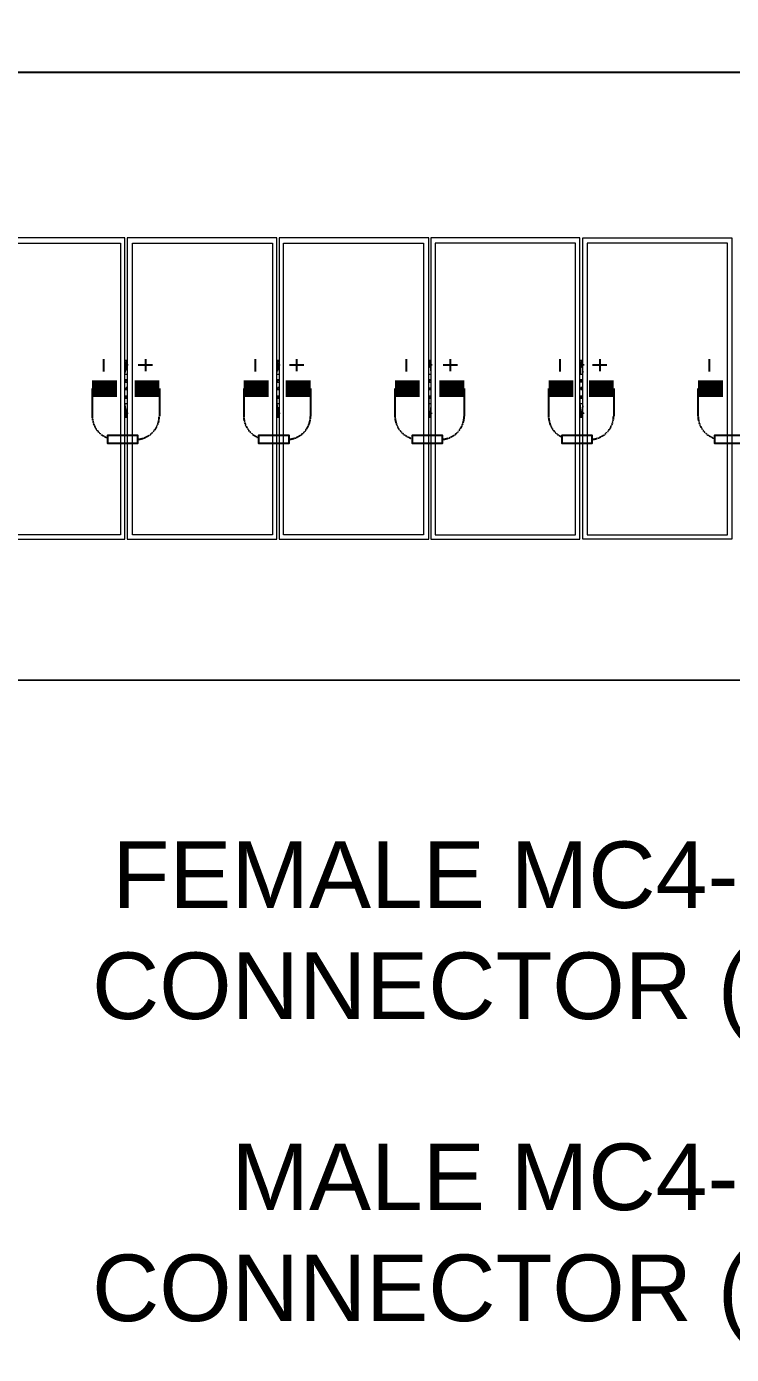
# Model space of a CAD drawing. Header units: feet. Extents: x -9903 to 12307, y -41 to 4121.
# Drawn here: x 987.6 to 1199.1, y 1112 to 1510.7 of the extents above; entities that cross this region are included whole.
import ezdxf
from ezdxf import colors
from ezdxf.entities.mleader import LeaderData, LeaderLine
from ezdxf.lldxf.tags import DXFTag
from ezdxf.math import Vec2, Vec3

# ---------------------------------------------------------------- set-up
doc = ezdxf.new("R2010")
doc.units = ezdxf.units.FT
doc.header["$MEASUREMENT"] = 0
doc.linetypes.add('HIDDEN', pattern=[0.375, 0.25, -0.125])
for name, color, linetype in [('E-HARN-COMP', 8, 'Continuous'), ('E-TRNK-CABL-NEG', 6, 'HIDDEN'), ('E-TRUNK-CABLE-POS', 6, 'HIDDEN'), ('G-ANNO-TEXT', 1, 'Continuous'), ('Polarity-Text', 7, 'Continuous'), ('PV-DC-CABL-UG-', 10, 'DC-')]:
    doc.layers.add(name, color=color, linetype=linetype)
doc.styles.add('NEI-A', font='arial.ttf')
tags = doc.linetypes.add('DC-', pattern='A,0.176989,-0.049113,["DC-",NEI-A,S=0.1,R=0,X=0,Y=-0.05],-0.049113,-0.250887,0.176989', length=0.703091).pattern_tags.tags
tags[6] = DXFTag(74, 10)

# ---------------------------------------------------------------- blocks, each defined once
blk = doc.blocks.new('A$Cc93f9aa1')
at = {"lineweight": 5}
for points in [[(4.5748, 0.4666), (4.3448, 0.4666), (4.3448, 0), (4.5748, 0)], [(4.3515, 0.4583), (4.5681, 0.4583), (4.5681, 0.0067), (4.3515, 0.0067)], [(4.8098, 0.4666), (4.5781, 0.4666), (4.5781, 0), (4.8098, 0)], [(4.5865, 0.4583), (4.8031, 0.4583), (4.8031, 0.0067), (4.5865, 0.0067)], [(4.8131, 0), (5.0448, 0), (5.0448, 0.4666), (4.8131, 0.4666)], [(4.8198, 0.4583), (5.0365, 0.4583), (5.0365, 0.0067), (4.8198, 0.0067)], [(5.0481, 0), (5.2781, 0), (5.2781, 0.4666), (5.0481, 0.4666)], [(5.2715, 0.0067), (5.2715, 0.4583), (5.0548, 0.4583), (5.0548, 0.0067)], [(5.5131, 0.4666), (5.5131, 0), (5.2831, 0), (5.2831, 0.4666)], [(5.5064, 0.4583), (5.2898, 0.4583), (5.2898, 0.0067), (5.5064, 0.0067)], [(4.5781, 0.2733), (4.5765, 0.2733), (4.5765, 0.275), (4.5781, 0.275)], [(4.5781, 0.235), (4.5765, 0.235), (4.5765, 0.2333), (4.5748, 0.2333), (4.5748, 0.2317), (4.5765, 0.2317), (4.5781, 0.2317), (4.5781, 0.2333)], [(4.8115, 0.235), (4.8115, 0.2333), (4.8098, 0.2333), (4.8098, 0.2317), (4.8115, 0.2317), (4.8131, 0.2317), (4.8131, 0.2333), (4.8131, 0.235)], [(5.0465, 0.235), (5.0465, 0.2333), (5.0448, 0.2333), (5.0448, 0.2317), (5.0465, 0.2317), (5.0481, 0.2317), (5.0481, 0.2333), (5.0465, 0.2333)], [(5.2815, 0.235), (5.2798, 0.235), (5.2798, 0.2317), (5.2831, 0.2317), (5.2831, 0.2333), (5.2815, 0.2333)]]:
    blk.add_lwpolyline(points, close=True, dxfattribs=at)
for points in [[(4.5781, 0.2767), (4.5748, 0.2767)], [(4.5765, 0.255), (4.5748, 0.255), (4.5748, 0.2567), (4.5765, 0.2633), (4.5765, 0.2733), (4.5765, 0.27), (4.5748, 0.2683)], [(4.5781, 0.27), (4.5781, 0.2733)], [(4.8131, 0.2767), (4.8098, 0.2767)], [(4.8098, 0.2683), (4.8098, 0.27), (4.8098, 0.2717), (4.8115, 0.2717), (4.8115, 0.275), (4.8131, 0.275)], [(4.8115, 0.255), (4.8098, 0.255), (4.8098, 0.2567), (4.8115, 0.2633), (4.8115, 0.2733)], [(4.8115, 0.27), (4.8115, 0.2733), (4.8115, 0.275)], [(5.0481, 0.2767), (5.0448, 0.2767)], [(5.0481, 0.275), (5.0465, 0.275), (5.0465, 0.2733), (5.0448, 0.2733), (5.0448, 0.27), (5.0448, 0.2683)], [(5.0465, 0.255), (5.0448, 0.255), (5.0448, 0.2633), (5.0465, 0.2733)], [(5.0465, 0.27), (5.0465, 0.2733), (5.0465, 0.275)], [(5.2831, 0.2767), (5.2781, 0.2767)], [(5.2798, 0.255), (5.2781, 0.255), (5.2798, 0.2567), (5.2798, 0.2633), (5.2815, 0.2733)], [(5.2815, 0.27), (5.2815, 0.2733), (5.2815, 0.275), (5.2815, 0.2733), (5.2798, 0.2733), (5.2798, 0.2683)], [(4.5765, 0.2467), (4.5748, 0.2467), (4.5748, 0.255)], [(4.5781, 0.2467), (4.5748, 0.2467)], [(4.8115, 0.2467), (4.8098, 0.2467), (4.8098, 0.255)], [(4.8131, 0.2467), (4.8098, 0.2467)], [(5.0465, 0.2467), (5.0448, 0.2467), (5.0448, 0.255)], [(5.0481, 0.2467), (5.0448, 0.2467)], [(5.2798, 0.2467), (5.2781, 0.2467), (5.2781, 0.255)], [(5.2831, 0.2467), (5.2781, 0.2467)], [(4.5781, 0.245), (4.5748, 0.245), (4.5765, 0.245)], [(4.5748, 0.245), (4.5748, 0.2433), (4.5781, 0.2433)], [(4.8131, 0.245), (4.8098, 0.245), (4.8115, 0.245)], [(4.8098, 0.245), (4.8098, 0.2433), (4.8131, 0.2433)], [(5.0481, 0.245), (5.0448, 0.245), (5.0465, 0.245)], [(5.0448, 0.245), (5.0448, 0.2433), (5.0481, 0.2433)], [(5.2831, 0.245), (5.2781, 0.245), (5.2798, 0.245)], [(5.2831, 0.2433), (5.2798, 0.2433), (5.2781, 0.2433), (5.2781, 0.245)], [(4.5781, 0.2217), (4.5748, 0.2217), (4.5748, 0.22)], [(4.5781, 0.22), (4.5748, 0.22), (4.5765, 0.22)], [(4.5781, 0.1917), (4.5765, 0.1917), (4.5765, 0.2), (4.5748, 0.21), (4.5748, 0.2183), (4.5765, 0.2183)], [(4.5748, 0.2183), (4.5781, 0.2183)], [(4.8131, 0.2217), (4.8098, 0.2217), (4.8098, 0.22)], [(4.8131, 0.22), (4.8098, 0.22), (4.8115, 0.22)], [(4.8115, 0.2183), (4.8098, 0.2183), (4.8098, 0.21), (4.8115, 0.2), (4.8115, 0.1917), (4.8131, 0.1917)], [(4.8098, 0.2183), (4.8131, 0.2183)], [(5.0481, 0.2217), (5.0448, 0.2217), (5.0448, 0.22)], [(5.0481, 0.22), (5.0448, 0.22), (5.0465, 0.22)], [(5.0465, 0.2183), (5.0448, 0.2183), (5.0448, 0.21), (5.0448, 0.2), (5.0465, 0.1933), (5.0465, 0.1917), (5.0481, 0.1917)], [(5.0448, 0.2183), (5.0481, 0.2183)], [(5.2831, 0.2217), (5.2798, 0.2217), (5.2781, 0.2217), (5.2781, 0.22)], [(5.2831, 0.22), (5.2781, 0.22), (5.2798, 0.22)], [(5.2798, 0.2183), (5.2781, 0.2183), (5.2781, 0.21), (5.2798, 0.2), (5.2815, 0.1933), (5.2815, 0.1917), (5.2831, 0.1917)], [(5.2781, 0.2183), (5.2831, 0.2183)], [(4.5748, 0.1967), (4.5765, 0.195), (4.5765, 0.19), (4.5781, 0.19), (4.5781, 0.1917), (4.5781, 0.195)], [(4.5781, 0.1883), (4.5748, 0.1883)], [(4.8098, 0.1967), (4.8098, 0.195), (4.8098, 0.1933), (4.8115, 0.1933), (4.8115, 0.19), (4.8131, 0.19)], [(4.8131, 0.1883), (4.8098, 0.1883)], [(4.8115, 0.195), (4.8115, 0.1917), (4.8115, 0.19)], [(5.0448, 0.1967), (5.0448, 0.195), (5.0448, 0.1933), (5.0465, 0.1917), (5.0465, 0.19), (5.0465, 0.1917), (5.0465, 0.195)], [(5.0481, 0.1883), (5.0448, 0.1883)], [(5.2831, 0.1883), (5.2781, 0.1883)], [(5.2798, 0.1967), (5.2798, 0.1917), (5.2815, 0.1917), (5.2815, 0.19), (5.2815, 0.1917), (5.2815, 0.195)], [(5.2815, 0.19), (5.2831, 0.19)]]:
    blk.add_lwpolyline(points, dxfattribs=at)
at = {"color": 8, "lineweight": 5, "true_color": 0x808080}
for points in [[(4.5781, 0.2767), (4.5748, 0.2767)], [(4.5748, 0.2733), (4.5765, 0.275)], [(4.5748, 0.27), (4.5765, 0.27), (4.5765, 0.2683), (4.5748, 0.2617)], [(4.5748, 0.2667), (4.5748, 0.2683)], [(4.5781, 0.2733), (4.5781, 0.2733)], [(4.5781, 0.2733), (4.5781, 0.2583)], [(4.5781, 0.2683), (4.5781, 0.27)], [(4.8131, 0.2767), (4.8098, 0.2767)], [(4.8098, 0.2733), (4.8098, 0.275), (4.8115, 0.275)], [(4.8098, 0.2617), (4.8098, 0.27), (4.8115, 0.27)], [(4.8098, 0.2667), (4.8098, 0.2683), (4.8115, 0.2683)], [(4.8115, 0.2733), (4.8115, 0.2733)], [(4.8115, 0.2733), (4.8131, 0.2583)], [(4.8131, 0.2717), (4.8131, 0.2717)], [(4.8131, 0.2683), (4.8131, 0.27), (4.8148, 0.27)], [(5.0481, 0.2767), (5.0448, 0.2767)], [(5.0448, 0.2733), (5.0448, 0.275), (5.0465, 0.275)], [(5.0448, 0.2617), (5.0448, 0.27), (5.0465, 0.27)], [(5.0448, 0.2667), (5.0448, 0.2683), (5.0465, 0.2683)], [(5.0465, 0.2733), (5.0465, 0.2733)], [(5.0465, 0.2733), (5.0481, 0.2583)], [(5.0481, 0.2683), (5.0481, 0.27)], [(5.2831, 0.2767), (5.2781, 0.2767)], [(5.2781, 0.2733), (5.2798, 0.2733), (5.2798, 0.275), (5.2815, 0.275)], [(5.2781, 0.27), (5.2798, 0.27), (5.2798, 0.2683), (5.2781, 0.2617)], [(5.2781, 0.2683), (5.2798, 0.2683), (5.2781, 0.2667)], [(5.2815, 0.2733), (5.2815, 0.2733)], [(5.2815, 0.2733), (5.2831, 0.2583)], [(5.2831, 0.2683), (5.2831, 0.27)], [(4.5781, 0.255), (4.5748, 0.255)], [(4.8131, 0.255), (4.8098, 0.255)], [(5.0481, 0.255), (5.0448, 0.255)], [(5.2831, 0.255), (5.2781, 0.255)], [(4.5748, 0.21), (4.5781, 0.21)], [(4.5781, 0.2067), (4.5781, 0.1917)], [(4.8098, 0.21), (4.8131, 0.21)], [(4.8131, 0.2067), (4.8115, 0.1917)], [(5.0448, 0.21), (5.0481, 0.21)], [(5.0481, 0.2067), (5.0465, 0.1917)], [(5.2781, 0.21), (5.2831, 0.21)], [(5.2831, 0.2067), (5.2815, 0.1917)], [(4.5748, 0.195), (4.5765, 0.195), (4.5765, 0.1967), (4.5748, 0.2033)], [(4.5765, 0.1967), (4.5748, 0.1967), (4.5748, 0.1983)], [(4.5765, 0.19), (4.5765, 0.1917), (4.5748, 0.1917)], [(4.5781, 0.1883), (4.5748, 0.1883)], [(4.5781, 0.1967), (4.5781, 0.195), (4.5798, 0.195)], [(4.5781, 0.1917), (4.5781, 0.1917)], [(4.8098, 0.2033), (4.8098, 0.195), (4.8115, 0.195)], [(4.8115, 0.1967), (4.8098, 0.1967), (4.8098, 0.1983)], [(4.8115, 0.19), (4.8098, 0.1917)], [(4.8131, 0.1883), (4.8098, 0.1883)], [(4.8115, 0.1917), (4.8115, 0.1917)], [(4.8131, 0.1967), (4.8131, 0.195), (4.8148, 0.195)], [(5.0448, 0.2033), (5.0448, 0.195), (5.0465, 0.195)], [(5.0465, 0.1967), (5.0448, 0.1967), (5.0448, 0.1983)], [(5.0465, 0.19), (5.0448, 0.19), (5.0448, 0.1917)], [(5.0481, 0.1883), (5.0448, 0.1883)], [(5.0465, 0.1917), (5.0465, 0.1917)], [(5.0481, 0.1967), (5.0481, 0.195), (5.0498, 0.195)], [(5.2781, 0.195), (5.2798, 0.195), (5.2798, 0.1967), (5.2781, 0.2033)], [(5.2781, 0.1967), (5.2798, 0.1967), (5.2781, 0.1983)], [(5.2815, 0.19), (5.2798, 0.19), (5.2798, 0.1917), (5.2781, 0.1917)], [(5.2831, 0.1883), (5.2781, 0.1883)], [(5.2815, 0.1917), (5.2815, 0.1917)], [(5.2831, 0.1967), (5.2831, 0.195), (5.2848, 0.195)]]:
    blk.add_lwpolyline(points, dxfattribs=at)
for points in [[(4.5798, 0.27), (4.5781, 0.27)], [(5.0498, 0.27), (5.0481, 0.27)], [(5.2848, 0.27), (5.2831, 0.27)]]:
    blk.add_lwpolyline(points, close=True, dxfattribs=at)

msp = doc.modelspace()

# ---------------------------------------------------------------- linework, layer by layer
at = {"layer": 'E-HARN-COMP', "const_width": 5}
for points in [[(1007.29, 1402.04), (1014.74, 1402.04)], [(1020, 1402.04), (1027.46, 1402.04)], [(1052.76, 1402.04), (1060.22, 1402.04)], [(1065.38, 1402.04), (1072.84, 1402.04)], [(1098.14, 1402.04), (1105.59, 1402.04)], [(1111.48, 1402.04), (1118.94, 1402.04)], [(1144.24, 1402.04), (1151.69, 1402.04)], [(1156.34, 1402.04), (1163.79, 1402.04)], [(1189.09, 1402.04), (1196.55, 1402.04)]]:
    msp.add_lwpolyline(points, dxfattribs=at)
at = {"layer": 'E-HARN-COMP'}
for points in [[(1016.42, 1387.95), (1011.86, 1387.95), (1011.86, 1385.63), (1016.42, 1385.63)], [(1016.42, 1385.63), (1020.99, 1385.63), (1020.99, 1387.95), (1016.42, 1387.95)], [(1061.8, 1387.95), (1057.23, 1387.95), (1057.23, 1385.63), (1061.8, 1385.63)], [(1061.8, 1385.63), (1066.36, 1385.63), (1066.36, 1387.95), (1061.8, 1387.95)], [(1107.9, 1387.95), (1103.33, 1387.95), (1103.33, 1385.63), (1107.9, 1385.63)], [(1107.9, 1385.63), (1112.46, 1385.63), (1112.46, 1387.95), (1107.9, 1387.95)], [(1152.75, 1387.95), (1148.19, 1387.95), (1148.19, 1385.63), (1152.75, 1385.63)], [(1152.75, 1385.63), (1157.32, 1385.63), (1157.32, 1387.95), (1152.75, 1387.95)], [(1198.62, 1387.95), (1194.06, 1387.95), (1194.06, 1385.63), (1198.62, 1385.63)], [(1198.62, 1385.63), (1203.18, 1385.63), (1203.18, 1387.95), (1198.62, 1387.95)]]:
    msp.add_lwpolyline(points, dxfattribs=at)
at = {"layer": 'E-TRNK-CABL-NEG', "ltscale": 0.1}
for points in [[(1007.29, 1402.04), (1007.29, 1393.8, 0.313117), (1011.86, 1387.22, 0.313117)], [(1052.76, 1402.04), (1052.76, 1393.8, 0.30904), (1057.23, 1387.26, 0.30904)], [(1098.14, 1402.04), (1098.14, 1393.8, 0.338726), (1103.33, 1387.02, 0.338726)], [(1144.24, 1402.04), (1144.24, 1393.8, 0.286977), (1148.19, 1387.49, 0.286977)], [(1189.09, 1402.04), (1189.09, 1393.8, 0.329497), (1194.06, 1387.09, 0.329497)]]:
    msp.add_lwpolyline(points, format="xyb", dxfattribs=at)
at = {"layer": 'E-TRUNK-CABLE-POS', "ltscale": 0.1}
for points in [[(1027.46, 1402.04), (1027.46, 1393.8, -0.391396), (1020.99, 1386.8, -0.391396)], [(1072.84, 1402.04), (1072.84, 1393.8, -0.391396), (1066.36, 1386.8, -0.391396)], [(1118.94, 1402.04), (1118.94, 1393.8, -0.391396), (1112.46, 1386.8, -0.391396)], [(1163.79, 1402.04), (1163.79, 1393.8, -0.391396), (1157.32, 1386.8, -0.391396)]]:
    msp.add_lwpolyline(points, format="xyb", dxfattribs=at)
at = {"layer": 'G-ANNO-TEXT', "flags": 128}
msp.add_lwpolyline([(126.46, 1483.44, -0.35318), (150.64, 1497.09), (695.6, 1497.09, 0.298343), (714.11, 1510.74, 0.298343), (732.61, 1497.09), (1364.34, 1497.09, -0.298343), (1382.85, 1483.44)], format="xyb", dxfattribs=at)
at = {"layer": 'Polarity-Text'}
for p, q in [((1010.69, 1410.82), (1010.69, 1407.2)), ((1025.4, 1409.08), (1021.13, 1409.08)), ((1023.26, 1410.89), (1023.26, 1407.27)), ((1056.16, 1410.82), (1056.16, 1407.2)), ((1070.78, 1409.08), (1066.5, 1409.08)), ((1068.64, 1410.89), (1068.64, 1407.27)), ((1101.53, 1410.82), (1101.53, 1407.2)), ((1116.88, 1409.08), (1112.6, 1409.08)), ((1114.74, 1410.89), (1114.74, 1407.27)), ((1147.64, 1410.82), (1147.64, 1407.2)), ((1161.73, 1409.08), (1157.46, 1409.08)), ((1159.6, 1410.89), (1159.6, 1407.27)), ((1192.49, 1410.82), (1192.49, 1407.2))]:
    msp.add_line(p, q, dxfattribs=at)
at = {"layer": 'PV-DC-CABL-UG-', "ltscale": 0.6}
msp.add_lwpolyline([(166.68, 1314.28), (2013.57, 1314.75)], dxfattribs=at)

# ---------------------------------------------------------------- block references
at = {"xscale": 194.04614304, "yscale": 194.04614304, "zscale": 194.04614304}
msp.add_blockref('A$Cc93f9aa1', (129.4, 1356.77), dxfattribs=at)

# ---------------------------------------------------------------- next in the draw order: leaders
at = {"layer": 'G-ANNO-TEXT'}
ml = msp.add_multileader_mtext('Standard', dxfattribs=at)
ml.set_content('MALE MC4-EVO2 CONNECTOR (TYP.)', color=256, style='NEI-A')
ml.set_leader_properties()
ml.build(insert=Vec2(0, 0))
ml.multileader.update_dxf_attribs({"dogleg_length": 0.36, "arrow_head_size": 22.51})
ctx = ml.context
ctx.base_point, ctx.char_height, ctx.arrow_head_size, ctx.landing_gap_size, ctx.plane_origin = Vec3(986.57, 1162.41), 20, 22.51, 23.05, Vec3(7310.32, -4620.16)
ctx.text_align_type = 2
notes = []
notes.append((ctx, [(1, (1, 1, 0), (1344.89, 1162.41), (-1, 0), 46.1, [(1, [(1400.89, 1329.12)], 0, [])])]))
ctx.mtext.insert, ctx.mtext.width, ctx.mtext.alignment, ctx.mtext.flow_direction = Vec3(1275.74, 1175.35), 275.0109, 3, 5
ctx.mtext.has_bg_fill, ctx.mtext.bg_color, ctx.mtext.bg_scale_factor, ctx.mtext.bg_transparency, ctx.mtext.use_window_bg_color = 1, -1073741824, 1.5, 0, 1
for ctx, leaders in notes:
    for number, flags, end, landing, length, lines in leaders:
        leader = LeaderData()
        leader.index, (leader.has_last_leader_line, leader.has_dogleg_vector, leader.attachment_direction) = number, flags
        leader.last_leader_point, leader.dogleg_vector, leader.dogleg_length = Vec3(end), Vec3(landing), length
        for number, points, colour, breaks in lines:
            line = LeaderLine()
            line.index, line.vertices, line.color, line.breaks = number, Vec3.list(points), colors.encode_raw_color(colour), breaks
            leader.lines.append(line)
        ctx.leaders.append(leader)

# ---------------------------------------------------------------- next in the draw order: leaders
ml = msp.add_multileader_mtext('Standard', dxfattribs=at)
ml.set_content('FEMALE MC4-EVO2 CONNECTOR (TYP.)', color=256, style='NEI-A')
ml.set_leader_properties()
ml.build(insert=Vec2(0, 0))
ml.multileader.update_dxf_attribs({"dogleg_length": 0.36, "arrow_head_size": 22.51})
ctx = ml.context
ctx.base_point, ctx.char_height, ctx.arrow_head_size, ctx.landing_gap_size, ctx.plane_origin = Vec3(986.57, 1253.12, 0.19), 20, 22.51, 23.05, Vec3(7298.35, -4620.28, 0.19)
ctx.text_align_type = 2
notes = []
notes.append((ctx, [(1, (1, 1, 0), (1344.89, 1253.12, 0.19), (-1, 0), 46.1, [(1, [(1393.45, 1329, 0.19)], 0, [])])]))
ctx.mtext.insert, ctx.mtext.width, ctx.mtext.alignment, ctx.mtext.flow_direction = Vec3(1275.74, 1266.06, 0.19), 269.3713, 3, 5
ctx.mtext.has_bg_fill, ctx.mtext.bg_color, ctx.mtext.bg_scale_factor, ctx.mtext.bg_transparency, ctx.mtext.use_window_bg_color = 1, -1073741824, 1.5, 0, 1
for ctx, leaders in notes:
    for number, flags, end, landing, length, lines in leaders:
        leader = LeaderData()
        leader.index, (leader.has_last_leader_line, leader.has_dogleg_vector, leader.attachment_direction) = number, flags
        leader.last_leader_point, leader.dogleg_vector, leader.dogleg_length = Vec3(end), Vec3(landing), length
        for number, points, colour, breaks in lines:
            line = LeaderLine()
            line.index, line.vertices, line.color, line.breaks = number, Vec3.list(points), colors.encode_raw_color(colour), breaks
            leader.lines.append(line)
        ctx.leaders.append(leader)

doc.saveas('drawing.dxf')
